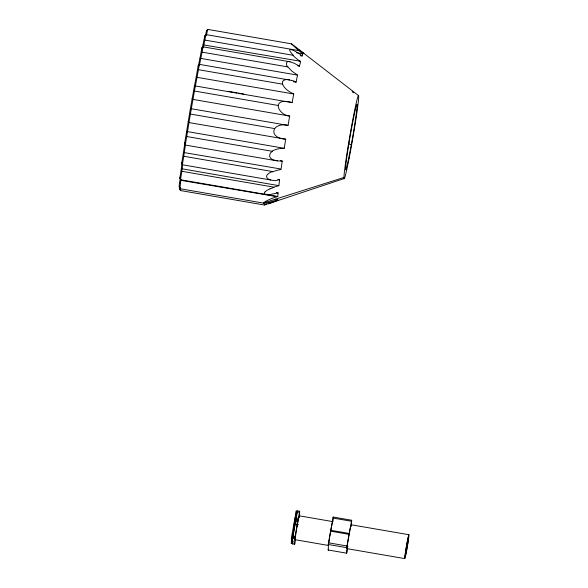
<?xml version="1.0" encoding="UTF-8"?>
<svg xmlns="http://www.w3.org/2000/svg" width="588" height="588" viewBox="0 0 588 588"><rect width="100%" height="100%" fill="white"/><g stroke="black" fill="none" stroke-linecap="round" stroke-linejoin="round"><path stroke-width="0.88" d="M295.088 524.944L295.132 517.631M297.161 525.893L297.205 517.991M194.569 86.737L195.392 85.716L192.96 99.409A74.963 2.925 -80.2 0 0 191.328 108.729L188.939 122.561L285.717 139.187A74.963 2.925 -80.2 0 0 284.239 148.279L280.895 148.499A20.146 17.243 -48.2 0 0 272.384 150.976M292.596 538.336L297.557 510.899L299.659 511.303L299.615 516.58M295.103 522.739L293.802 527.179M328.207 550.03L328.207 549.993A80.144 3.131 -80.2 0 0 328.236 544.488L333.198 517.036L351.675 520.262A92.169 3.602 -80.2 0 0 351.587 525.4M333.22 517.065L333.22 517.043A92.169 3.602 -80.2 0 0 333.183 517.602M328.207 549.993L346.663 553.19A80.144 3.131 -80.2 0 0 346.692 547.663L349.103 534.345L330.647 531.17M351.675 520.24L349.265 533.47L330.809 530.288M294.676 538.696L299.637 511.251M195.4 85.936L194.363 86.936M297.579 510.921L297.528 511.634M180.193 177.106L179.744 178.745L181.302 168.668A74.022 2.889 -80.2 0 1 181.876 163.986M180.148 187.756L179.685 189.476L179.81 187.778M180.751 179.127L180.509 179.825L182.14 168.999A74.963 2.925 -80.2 0 1 182.633 165.044M182.001 162.398L181.626 163.707L183.441 152.461A74.022 2.889 -80.2 0 1 184.845 142.972L184.926 143.156M182.574 164.317L182.39 164.787L184.353 152.38A74.963 2.925 -80.2 0 1 185.529 144.405L185.485 144.317M184.845 142.972L184.536 143.979L186.536 132.087A74.022 2.889 -80.2 0 1 188.292 121.275L188.998 122.524A74.963 2.925 -80.2 0 0 187.521 131.616L185.308 145.06L277.066 160.862M188.292 121.275L190.247 109.493A74.022 2.889 -80.2 0 1 192.217 98.446L194.319 86.62M292.559 543.893L292.596 538.41L294.676 538.711L294.669 544.245L295.617 539.365M328.236 544.481L346.692 547.656M266.974 204.205L264.262 204.991L180.442 190.549L180.597 188.586M346.685 553.205L347.604 548.229M297.432 512.993L297.513 511.854M194.297 87.002A74.022 2.889 -80.2 0 1 196.23 76.741L198.325 65.114L198.421 66.488M199.406 65.033L199.398 64.349L197.031 77.337A74.963 2.925 -80.2 0 0 195.4 85.966L236.979 93.124M274.831 200.684C253.325 207.182 268.231 199.001 277.815 196.502A74.963 2.925 -80.2 0 1 278.087 192.908L276.279 192.599M205.881 35.589L205.903 34.765L203.94 44.614A74.963 2.925 -80.2 0 0 203.573 46.129M207.689 30.363L207.726 29.4L291.611 43.865L358.584 95.646M202.992 47.819L203.036 46.805L200.817 58.455A74.963 2.925 -80.2 0 0 199.516 64.724M198.207 66.709A74.022 2.889 -80.2 0 1 199.949 58.263L201.934 47.562L201.677 50.259M204.668 37.331L204.822 35.537L203 44.842A74.022 2.889 -80.2 0 0 202.265 47.878M206.381 32.759L206.638 30.164L205.455 35.633M204.345 39.514L204.352 40.227M288.091 101.665C271.869 99.085 278.161 114.895 289.678 116.071A74.963 2.925 -80.2 0 0 288.046 125.391C271.685 121.76 267.569 138.114 285.717 139.187M206.079 34.721L205.94 35.574M293.147 540.931L292.596 543.863M180.237 182.265L180.104 183.03M180.803 179.553C179.546 178.443 178.458 191.842 179.656 185.374M180.898 179.649L179.847 188.704L264.137 203.213M351.433 521.247L332.977 518.072M328.398 549.273L328.229 550.023M180.737 189.689L180.472 190.549M180.09 187.998L179.869 188.674M185.529 144.405L185.308 145.06M207.733 29.437L206.535 34.692L298.711 50.575L302.82 53.839A74.963 2.925 -80.2 0 0 302.078 56.007L300.27 55.691M264.262 204.991L265.453 204.352M265.107 191.857L264.732 192.283A3.697 1.727 -23.5 0 0 264.402 193.79L264.651 194.047A5.079 2.367 -23.2 0 0 264.99 194.253L269.907 194.54L278.087 192.908M190.262 109.493L191.328 108.729L288.046 125.391M186.536 132.087L187.521 131.616L284.239 148.279M269.885 188.792L266.981 190.387A8.041 3.807 -23.1 0 0 265.585 191.445M266.041 204.102L266.467 203.918M272.81 202.25L268.334 203.749M267.871 203.904L344.325 178.495M277.779 199.758L277.323 199.905M263.556 202.941L343.987 177.458M275.346 200.53L277.132 199.964L275.338 199.655M277.815 179.267L279.623 179.583A74.963 2.925 -80.2 0 0 278.859 185.661L273.89 187.153L181.714 171.27M203.058 44.828L300.659 61.277A74.963 2.925 -80.2 0 0 299.498 66.15L297.69 65.834M279.623 179.583C271.627 182.824 259.198 176.937 272.31 171.512L183.596 156.232M183.441 152.461L281.071 169.043A74.963 2.925 -80.2 0 1 282.247 161.068L280.439 160.759M180.119 180.207L277.154 196.708M282.247 161.068L277.382 160.906M299.498 66.15L294.309 63.298L290.075 61.799L203.044 46.827M291.633 80.431L199.383 64.357M301.747 52.464L303.555 52.773A74.963 2.925 -80.2 0 1 303.798 53.523L303.731 53.471M296.492 52.751L302.82 53.839M204.705 40.05L293.427 55.338C282.556 44.034 298.395 52.156 302.078 56.007M201.838 52.097L287.87 66.914L291.913 71.119L297.528 75.117A74.963 2.925 -80.2 0 0 296.065 82.21L293.353 81.747M297.528 75.117L199.949 58.263M198.215 69.649L282.549 84.172C284.511 88.942 289.274 91.875 293.75 93.999A74.963 2.925 -80.2 0 0 292.118 102.628L238.787 93.441M293.75 93.999L197.031 77.337L196.23 76.741M227.629 91.258L243.748 94.029M194.187 90.986L277.94 105.414M289.678 116.071L192.96 99.409L192.217 98.446M190.152 114.021L274.478 128.552M186.499 136.504L272.531 151.329C268.944 152.792 268.451 158.04 272.273 159.422A19.757 15.869 -38.1 0 0 277.44 160.708M270.686 179.994L182.383 164.78M278.859 185.661L181.302 168.668M181.097 179.84L277.815 196.502M275.088 199.288L277.801 199.751A74.963 2.925 -80.2 0 0 278.043 200.501L276.235 200.192M297.337 511.928L299.417 512.288M351.256 524.79L408.917 534.712A12.135 0.478 -80.2 0 1 406.117 553.183A12.135 0.478 -80.2 0 1 405.477 552.058A12.135 0.478 -80.2 0 1 408.917 534.712M295.11 520.887L297.19 521.247M293.824 523.923L298.439 524.716M292.839 536.653L294.926 537.013M328.486 542.798L346.935 545.973M347.096 548.67L404.757 558.593M294.235 543.114L294.889 543.224M292.567 543.849L294.647 544.209M299.402 515.845L332.801 521.615M295.25 539.725L328.641 545.488M290.075 61.799C286.209 60.123 285.158 64.842 287.87 66.914M289.619 79.902C286.635 78.807 280.917 79.843 282.549 84.172M348.324 143.568L351.279 144.773M296.631 48.223L297.028 48.503M299.064 49.965L299.483 50.267M299.689 50.421L300.314 50.884M300.733 51.193L301.152 51.509M301.357 51.663L301.776 51.979M301.989 52.141L302.622 52.619M352.153 91.706L353.601 92.808M298.711 50.575L291.442 43.909M192.195 98.284L192.96 99.343M188.16 121.326L188.917 122.385M184.507 143.81L185.271 144.861M181.604 163.537L182.361 164.589M179.722 178.576L180.479 179.634M179.656 189.307L180.42 190.365M333.073 521.211A92.169 3.602 -80.2 0 1 333.095 519.439M328.611 545.399A12.135 0.478 -80.2 0 1 328.604 545.208M328.736 543.466A12.135 0.478 -80.2 0 1 330.515 531.897A12.135 0.478 -80.2 0 1 332.521 522.173M347.295 548.295A12.135 0.478 -80.2 0 1 348.978 535.058A12.135 0.478 -80.2 0 1 351.183 526.414M347.839 546.164A12.135 0.478 -80.2 0 1 347.677 546.862M295.441 539.402A12.135 0.478 -80.2 0 1 297.131 526.142A12.135 0.478 -80.2 0 1 299.351 517.389M293.118 537.212A10.305 0.404 -80.2 0 1 294.595 525.679A10.305 0.404 -80.2 0 1 296.411 518.763M293.713 534.779A10.305 0.404 -80.2 0 1 293.61 535.264M294.39 537.726A10.305 0.404 -80.2 0 1 294.323 537.256M270.678 202.764A29.576 0.808 -18.3 0 1 277.543 200.457M267.937 203.624A14.479 0.956 -19.9 0 1 270.678 202.573M276.198 200.567A29.481 3.594 -19 0 1 277.683 200.067M269.988 188.954A22.219 11.312 -22.4 0 1 273.927 187.351M272.435 171.939A26.475 18.779 -30 0 1 280.99 169.557M300.571 61.659A26.475 11.532 40.1 0 1 293.059 55.559M288.091 101.606A29.951 25.681 68.2 0 1 292.133 102.562M291.633 80.284A29.591 21.734 50.6 0 1 296.095 82.07M265.107 191.857A5.726 2.69 -23.2 0 1 265.555 191.438M291.332 538.086L291.332 538.116A132.271 5.167 -80.2 0 1 291.303 543.635L296.279 516.242A132.271 5.167 -80.2 0 1 296.308 510.729L291.332 538.138M406.227 552.198A10.305 0.404 -80.2 0 0 408.601 536.506A10.305 0.404 -80.2 0 0 405.683 551.243A10.305 0.404 -80.2 0 0 406.227 552.198M349.074 158.488A42.167 1.646 -80.2 0 0 358.504 95.521A42.167 1.646 -80.2 0 0 346.398 157.187A42.167 1.646 -80.2 0 0 349.074 158.488M349.346 154.982A33.266 1.301 -80.2 0 0 357.026 104.333A33.266 1.301 -80.2 0 0 347.596 151.88A33.266 1.301 -80.2 0 0 349.346 154.982"/></g></svg>
